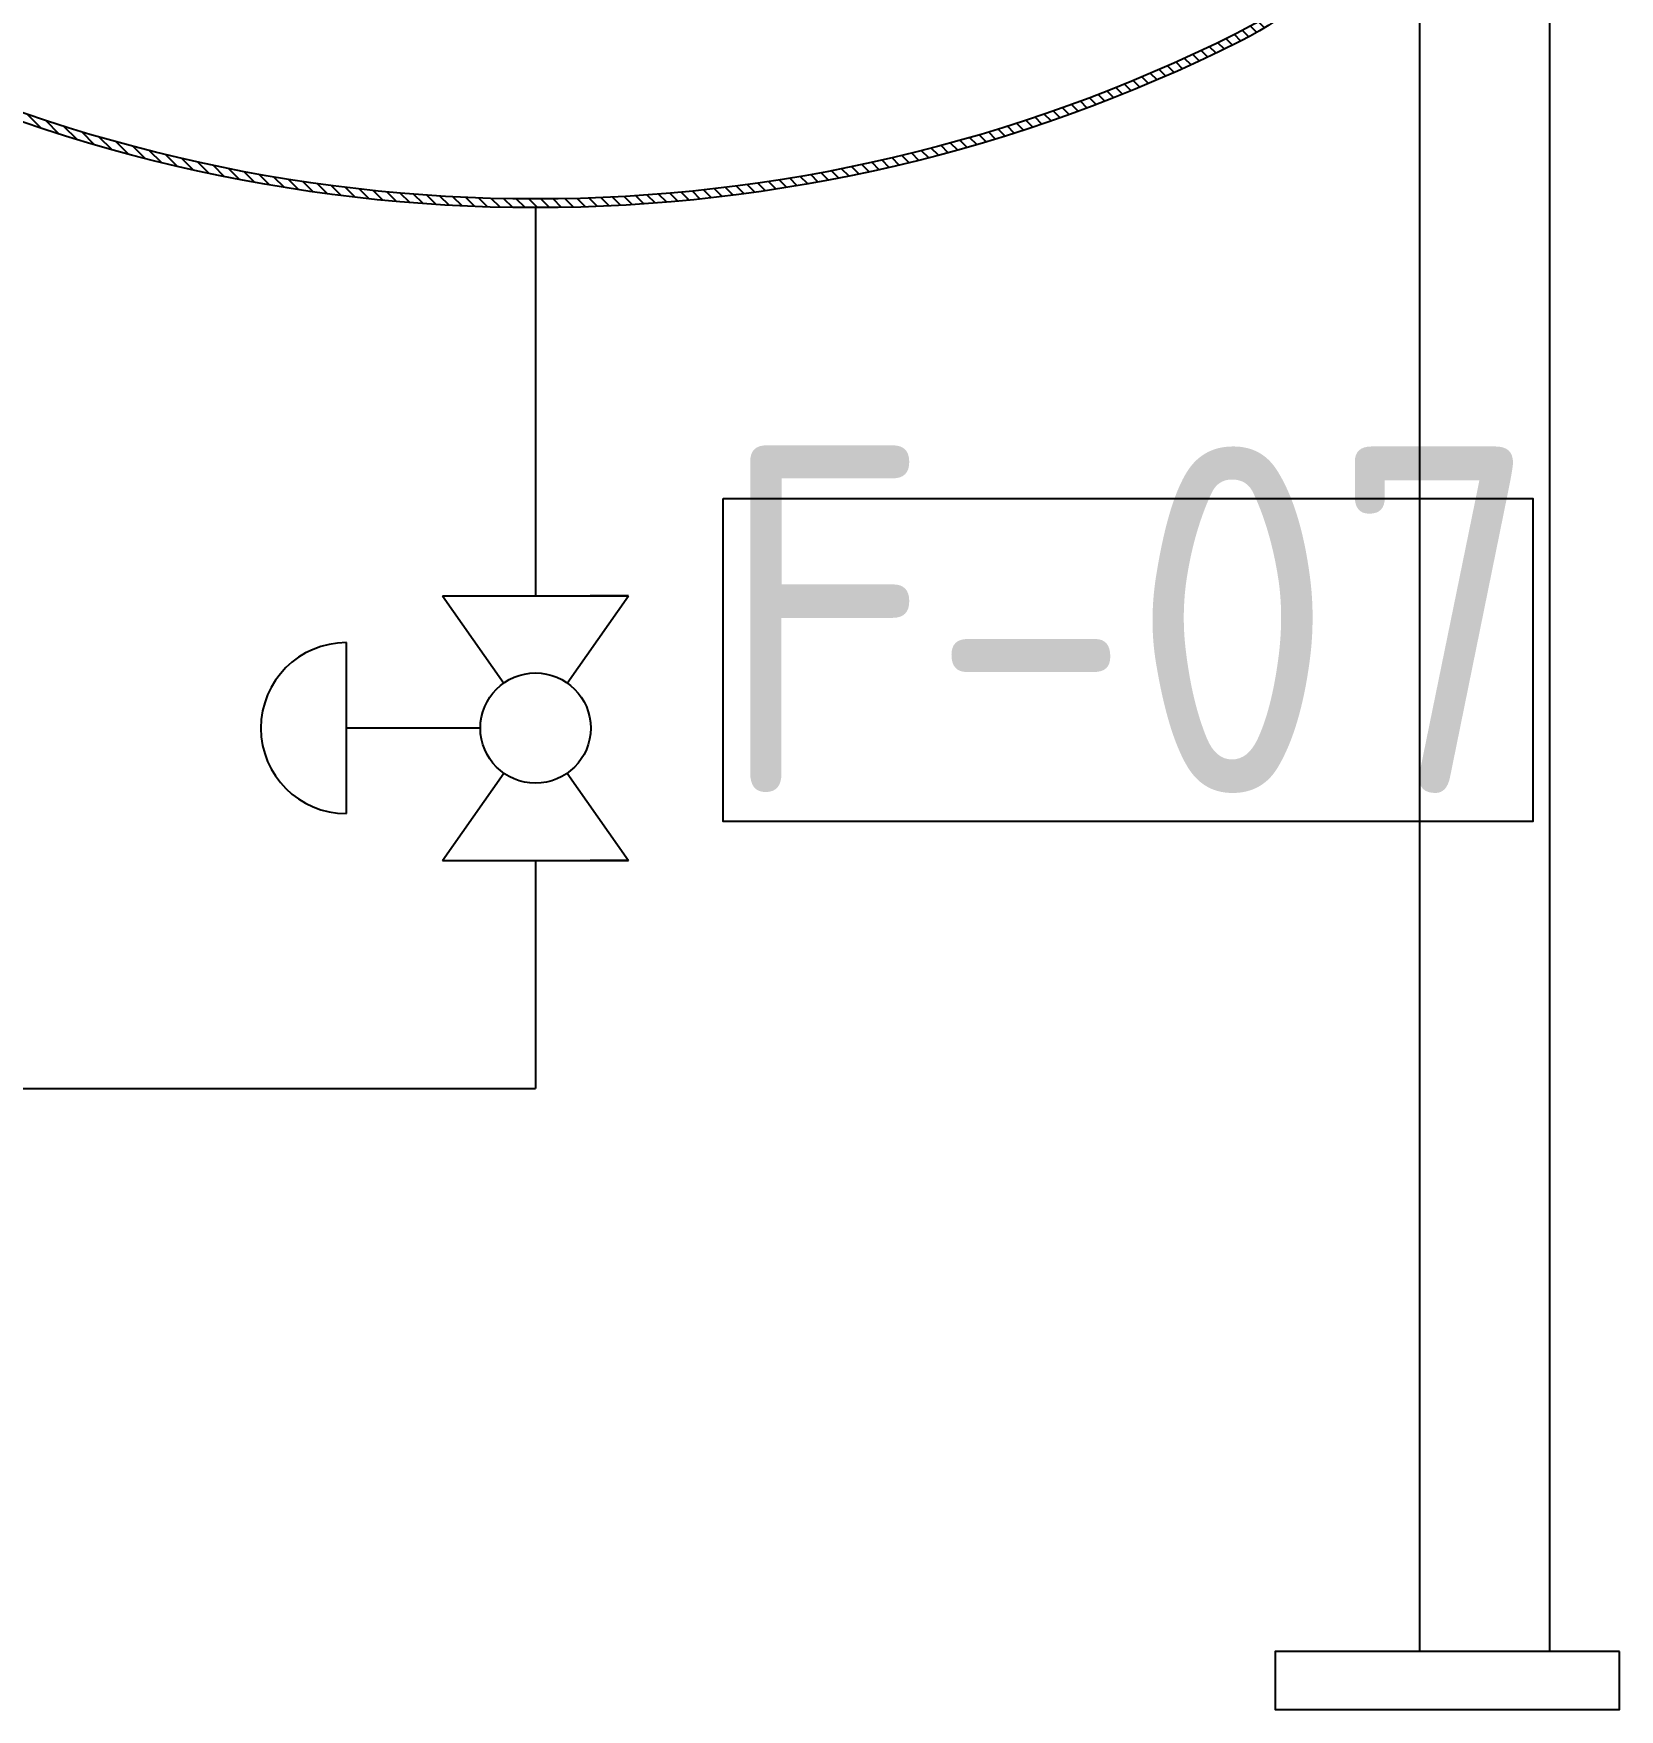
# Model space of a CAD drawing. Header units: millimetres. Extents: x 1783 to 21704, y 2913 to 17571.
# Drawn here: x 15578 to 16127, y 5170 to 5750 of the extents above; entities that cross this region are included whole.
import ezdxf

# ---------------------------------------------------------------- set-up
doc = ezdxf.new("R2010")
doc.units = ezdxf.units.MM
for name, color, linetype in [('00', 7, 'Continuous'), ('1', 1, 'Continuous'), ('TL', 255, 'Continuous')]:
    doc.layers.add(name, color=color, linetype=linetype)
doc.styles.add('HZ', font='gbenor.shx', dxfattribs={"bigfont": 'gbcbig.shx'})

# ---------------------------------------------------------------- blocks, each defined once
blk = doc.blocks.new('*U2')
at = {"layer": '1'}
h = blk.add_hatch(dxfattribs=at)
h.set_pattern_fill('_USER', color=256, scale=3, angle=45, style=0, pattern_type=0)
h.set_pattern_definition([(45, (0, 0), (-2.121320343559642, 2.121320343559643), [])])
edge = h.paths.add_edge_path()
edge.add_line((-300, 25), (-300, 0))
edge.add_line((-300, 0), (-303, 0))
edge.add_line((-303, 0), (-303, 25))
edge.add_arc((-196.352549, 25), 106.6474508806416, 116.565051177078, 180, ccw=False)
edge.add_arc((0, -367.705098), 545.705098, 63.434948822922024, 116.565051177078, ccw=False)
edge.add_arc((196.352549, 25), 106.647451, 0, 63.434948822922024, ccw=False)
edge.add_line((303, 25), (303, 0))
edge.add_line((303, 0), (300, 0))
edge.add_line((300, 0), (300, 25))
edge.add_arc((196.352549, 25), 103.647451, 0, 63.43494882292196)
edge.add_arc((0, -367.705098), 542.7050979999999, 63.43494882292201, 116.565051177078)
edge.add_arc((-196.352549, 25), 103.6474508806416, 116.565051177078, 180)
blk = doc.blocks.new('*U1', base_point=(-89.34920998098903, 686.2639926053598))
at = {"layer": '00', "color": 7}
for p, q in [((-392.349209980989, 711.2639926053598), (-392.349209980989, 686.2639926053598)), ((-389.349209980989, 711.2639926053598), (-389.349209980989, 686.2639926053598)), ((210.650790019011, 711.2639926053598), (210.6507900189627, 711.2640926053598)), ((210.650790019011, 711.2639926053598), (210.650790019011, 686.2639926053598)), ((213.650790019011, 711.2639926053598), (213.650790019011, 686.2639926053598)), ((-392.349209980989, 686.2639926053598), (213.650790019011, 686.2639926053598))]:
    blk.add_line(p, q, dxfattribs=at)
for centre, radius, start, end in [((-89.34920998098903, 318.5588946053598), 545.705098, 63.43494882292201, 116.565051177078), ((-89.34920998098903, 318.5588946053598), 542.7050979999999, 63.43494882292201, 116.565051177078), ((-285.701758980989, 711.2639926053598), 106.6474508806416, 116.565051177078, 180), ((-285.701758980989, 711.2639926053598), 103.6474508806416, 116.565051177078, 180), ((107.003339019011, 711.2639926053598), 103.647451, 0, 63.43494882292195), ((107.003339019011, 711.2639926053598), 106.647451, 0, 63.43494882292198)]:
    blk.add_arc(centre, radius, start, end, dxfattribs=at)
at = {"color": 1, "linetype": 'Continuous'}
blk.add_blockref('*U2', (-89.3492099809889, 686.2639926053598), dxfattribs=at)

msp = doc.modelspace()

# ---------------------------------------------------------------- linework, layer by layer
for p, q in [((16102.93626265883, 5189.93862802443), (16102.93626265883, 5939.236186370365)), ((16057.72809155622, 5897.938628024431), (16057.72809155622, 5189.93862802443)), ((15751.72809155622, 5689.93862802443), (15751.72809155622, 5555.521604606635)), ((15719.49671457646, 5555.521604606635), (15783.95946853598, 5555.521604606635)), ((15719.49671457646, 5555.521604606635), (15740.74094710095, 5525.317531475251)), ((15719.49671457646, 5555.521604606635), (15783.95946853598, 5555.521604606635)), ((15762.71523601149, 5525.317531475249), (15783.95946853598, 5555.521604606635)), ((15686.24641785823, 5480.090962641702), (15686.24641785823, 5539.302066571418)), ((15732.63009398317, 5509.69651460656), (15686.24641785823, 5509.69651460656)), ((15719.49671457646, 5463.871424606042), (15740.74094710094, 5494.075497737421)), ((15762.7152360115, 5494.075497737424), (15783.95946853598, 5463.871424606042)), ((15719.49671457646, 5463.871424606042), (15783.95946853598, 5463.871424606042)), ((15719.49671457646, 5463.871424606042), (15783.95946853598, 5463.871424606042)), ((15751.72809155622, 5463.871424606042), (15751.72809155621, 5384.937848054862)), ((14814.97323763784, 5384.937848054862), (15751.72809155621, 5384.937848054862))]:
    msp.add_line(p, q)
for points in [[(15816.68213911761, 5589.197905039859), (16097.03034264564, 5589.197905039859), (16097.03034264564, 5477.362894561353), (15816.68213911761, 5477.362894561353)], [(16127.01118807392, 5189.93862802443), (16007.84824772963, 5189.93862802443), (16007.84824772963, 5169.830552966051), (16127.01118807392, 5169.830552966051)]]:
    msp.add_lwpolyline(points, close=True)
msp.add_circle((15751.72809155622, 5509.696514606335), 19.09799757304245)
msp.add_arc((15686.24641785823, 5509.69651460656), 29.60555196485802, 90, 270)
at = {"layer": 'TL'}
for p, q in [((15783.95946853598, 5555.521604606635), (15770.61753541803, 5555.521604606635)), ((15783.95946853598, 5463.871424606042), (15770.61753541803, 5463.871424606042))]:
    msp.add_line(p, q, dxfattribs=at)

# ---------------------------------------------------------------- block references
at = {"xscale": -1, "rotation": 180}
msp.add_blockref('*U1', (15751.72809155622, 5867.93862802443), dxfattribs=at)

# ---------------------------------------------------------------- texts
at = {"color": 3, "ltscale": 100, "insert": (15957.38062168459, 5547.237056672871), "char_height": 120, "attachment_point": 5, "style": 'HZ'}
msp.add_mtext('\\A1;F-07', dxfattribs=at)

doc.saveas('drawing.dxf')
